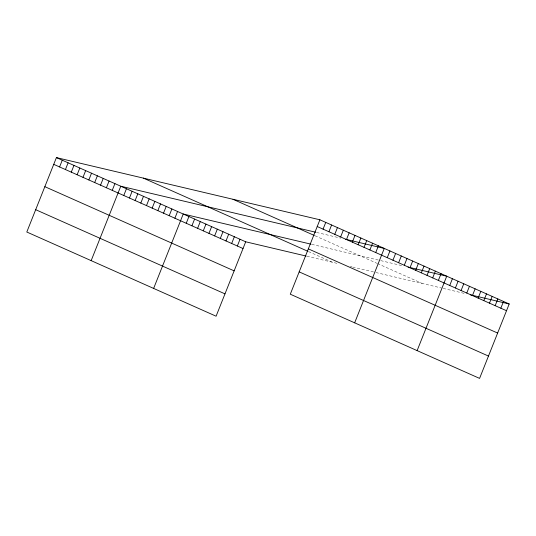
<?xml version="1.0" encoding="UTF-8"?>
<svg xmlns="http://www.w3.org/2000/svg" width="536" height="536" viewBox="0 0 536 536"><rect width="100%" height="100%" fill="white"/><g stroke="black" fill="none" stroke-linecap="round" stroke-linejoin="round"><path stroke-width="0.4" stroke-dasharray="2.68 2.01" d="M316.635 232.457L340.789 238.158M311.785 244.349L379.099 260.241M380.714 260.623L401.645 265.561M306.9 256.235L338.263 263.638M350.256 266.472L351.857 266.848M352.661 267.035L374.255 272.134M375.857 272.516L441.57 288.026M443.178 288.401L464.116 293.346M315.061 235.793L376.815 263.256M377.525 263.571L422.247 283.464M308.528 251.585L332.662 262.318"/><path stroke-width="0.8" d="M319.905 219.794L290.291 294.204L479.586 378.396L509.2 303.986L319.905 219.794L56.414 157.604L26.8 232.014L216.095 316.207L245.709 241.796L306.09 256.047M59.583 166.944L62.263 160.204M65.432 169.544L68.112 162.81M71.281 172.143L73.961 165.41M77.137 174.749L79.817 168.009M82.986 177.349L85.666 170.616M88.835 179.955L91.515 173.215M94.684 182.555L97.371 175.815M100.54 185.155L103.22 178.421M106.389 187.761L109.069 181.021M112.238 190.36L114.925 183.627M91.16 260.637L120.774 186.227L315.831 232.269M123.769 195.493L126.449 188.752M129.451 198.019L132.131 191.278M135.126 200.544L137.812 193.804M140.807 203.07L143.487 196.33M146.489 205.596L149.169 198.856M152.164 208.115L154.844 201.382M157.845 210.641L160.525 203.908M163.52 213.167L166.207 206.434M169.202 215.693L171.882 208.96M174.883 218.219L177.563 211.486M153.631 288.422L183.238 214.011L310.987 244.161M186.24 223.271L188.92 216.537M191.915 225.797L194.602 219.063M197.596 228.323L200.276 221.589M203.278 230.849L205.958 224.115M208.953 233.374L211.633 226.641M214.635 235.9L217.315 229.167M220.309 238.426L222.996 231.693M225.991 240.952L228.671 234.219M231.673 243.478L234.353 236.745M237.348 246.004L240.028 239.27M323.074 229.133L325.754 222.4M328.923 231.74L331.603 224.999M334.772 234.339L337.452 227.606M340.628 236.946L343.308 230.205M346.477 239.545L349.157 232.805M352.326 242.145L355.006 235.411M358.175 244.751L360.862 238.011M364.031 247.351L366.711 240.617M369.88 249.957L372.56 243.217M375.729 252.556L378.409 245.816M354.651 322.833L384.265 248.423L345.62 239.297M387.26 257.682L389.94 250.949M392.942 260.208L395.622 253.474M398.617 262.734L401.303 256M404.298 265.26L406.978 258.526M409.98 267.786L412.66 261.052M415.655 270.312L418.335 263.578M421.336 272.837L424.016 266.104M427.011 275.363L429.698 268.63M432.693 277.889L435.373 271.156M438.374 280.415L441.054 273.682M417.122 350.618L446.729 276.208L408.084 267.082M449.731 285.467L452.411 278.733M455.406 287.993L458.092 281.253M461.087 290.519L463.767 283.779M466.769 293.045L469.449 286.304M472.444 295.57L475.124 288.83M478.125 298.096L480.805 291.356M483.8 300.622L486.487 293.882M489.482 303.148L492.162 296.408M495.163 305.674L497.844 298.934M500.838 308.2L503.518 301.46M470.554 294.867L509.2 303.986M317.218 226.534L506.52 310.726M232.952 199.271L314.351 235.472M308.334 248.865L497.629 333.057M143.367 178.126L307.818 251.27M56.414 157.604L245.709 241.796M299.175 271.873L488.477 356.065M53.727 164.338L243.029 248.53M44.843 186.669L234.138 270.861M35.684 209.683L224.986 293.869"/></g></svg>
